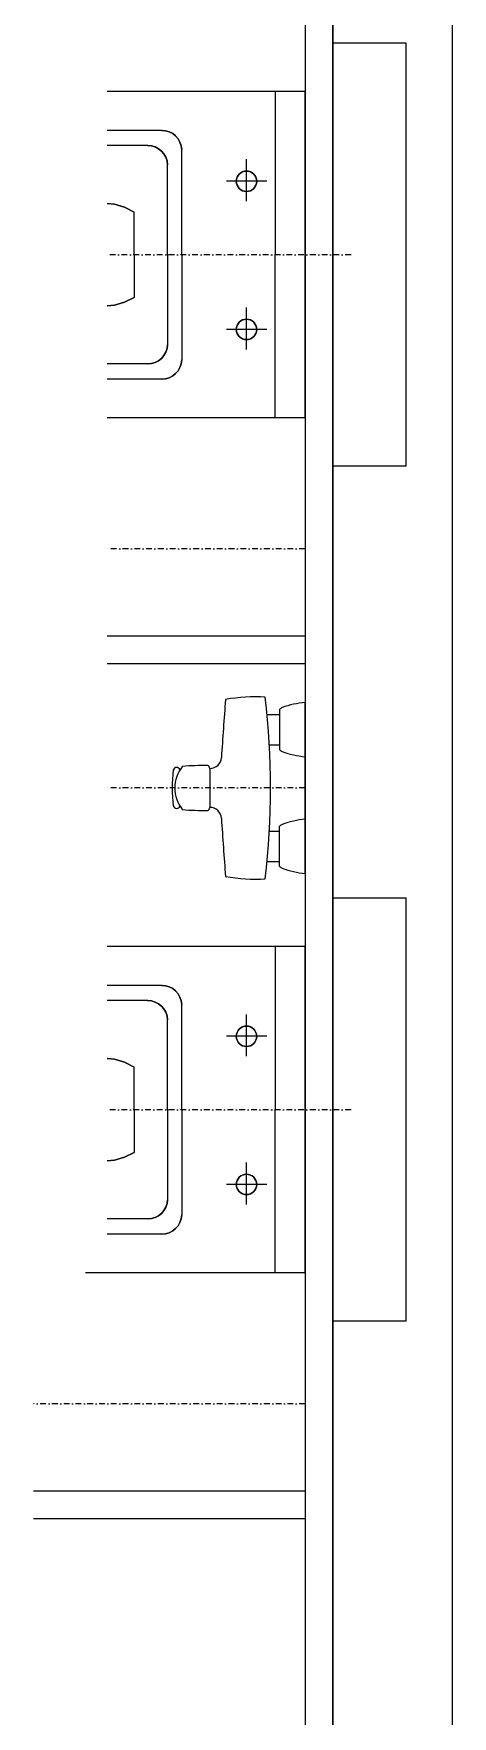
# Model space of a CAD drawing. Header units: millimetres. Extents: x 1227527 to 1253152, y -267428 to -255409.
# Drawn here: x 1237052 to 1237507, y -260569 to -258739 of the extents above; entities that cross this region are included whole.
import ezdxf

# ---------------------------------------------------------------- set-up
doc = ezdxf.new("R2010")
doc.units = ezdxf.units.MM
doc.linetypes.add('DASHDOT2', pattern=[12.7, 6.35, -3.175, 0, -3.175])
for name, color, linetype in [('Divar-komek', 7, 'Continuous'), ('Kafel', 7, 'Continuous'), ('Santexnika', 7, 'Continuous')]:
    doc.layers.add(name, color=color, linetype=linetype)

msp = doc.modelspace()

# ---------------------------------------------------------------- linework, layer by layer
msp.add_line((1237377.4, -262209.3), (1237377.4, -255679.1))
at = {"layer": 'Divar-komek'}
for p, q in [((1237377.4, -255874.3), (1237377.4, -262209.3)), ((1237507.4, -255874.3), (1237507.4, -262339.3))]:
    msp.add_line(p, q, dxfattribs=at)
at = {"layer": 'Kafel'}
for p, q in [((1237347.4, -255704.3), (1237347.4, -262184.3)), ((1237377.4, -255874.3), (1237377.4, -262184.3))]:
    msp.add_line(p, q, dxfattribs=at)
at = {"layer": 'Santexnika'}
for p, q in [((1237457.4, -258749.3), (1237377.4, -258749.3)), ((1237457.4, -258749.3), (1237377.4, -258749.3)), ((1237377.4, -259209.3), (1237377.4, -258749.3)), ((1237457.4, -258749.3), (1237377.4, -258749.3)), ((1237457.4, -258749.3), (1237377.4, -258749.3)), ((1237377.4, -259209.3), (1237377.4, -258749.3)), ((1237457.4, -258749.3), (1237377.4, -258749.3)), ((1237457.4, -258749.3), (1237377.4, -258749.3)), ((1237377.4, -259209.3), (1237377.4, -258749.3)), ((1237457.4, -258749.3), (1237377.4, -258749.3)), ((1237457.4, -258749.3), (1237377.4, -258749.3)), ((1237377.4, -259209.3), (1237377.4, -258749.3)), ((1237457.4, -258749.3), (1237377.4, -258749.3)), ((1237457.4, -258749.3), (1237377.4, -258749.3)), ((1237377.4, -259209.3), (1237377.4, -258749.3)), ((1237457.4, -258749.3), (1237377.4, -258749.3)), ((1237457.4, -258749.3), (1237377.4, -258749.3)), ((1237377.4, -259209.3), (1237377.4, -258749.3)), ((1237457.4, -258749.3), (1237377.4, -258749.3)), ((1237457.4, -258749.3), (1237377.4, -258749.3)), ((1237377.4, -259209.3), (1237377.4, -258749.3)), ((1237457.4, -258749.3), (1237377.4, -258749.3)), ((1237457.4, -258749.3), (1237377.4, -258749.3)), ((1237377.4, -259209.3), (1237377.4, -258749.3)), ((1237457.4, -259209.3), (1237457.4, -258749.3)), ((1237457.4, -259209.3), (1237457.4, -258749.3)), ((1237457.4, -259209.3), (1237457.4, -258749.3)), ((1237457.4, -259209.3), (1237457.4, -258749.3)), ((1237457.4, -259209.3), (1237457.4, -258749.3)), ((1237457.4, -259209.3), (1237457.4, -258749.3)), ((1237457.4, -259209.3), (1237457.4, -258749.3)), ((1237457.4, -259209.3), (1237457.4, -258749.3)), ((1237347.4, -258801.8), (1237132.4, -258801.8)), ((1237347.4, -258801.8), (1237132.4, -258801.8)), ((1237347.4, -258801.8), (1237132.4, -258801.8)), ((1237347.4, -258801.8), (1237132.4, -258801.8)), ((1237347.4, -258801.8), (1237132.4, -258801.8)), ((1237347.4, -258801.8), (1237132.4, -258801.8)), ((1237347.4, -258801.8), (1237132.4, -258801.8)), ((1237347.4, -258801.8), (1237132.4, -258801.8)), ((1237314.9, -258801.8), (1237314.9, -258979.3)), ((1237314.9, -258801.8), (1237314.9, -258979.3)), ((1237314.9, -258801.8), (1237314.9, -258979.3)), ((1237314.9, -258801.8), (1237314.9, -258979.3)), ((1237314.9, -258801.8), (1237314.9, -258979.3)), ((1237314.9, -258801.8), (1237314.9, -258979.3)), ((1237314.9, -258801.8), (1237314.9, -258979.3)), ((1237314.9, -258801.8), (1237314.9, -258979.3)), ((1237347.4, -259156.8), (1237347.4, -258801.8)), ((1237347.4, -259156.8), (1237347.4, -258801.8)), ((1237347.4, -259156.8), (1237347.4, -258801.8)), ((1237347.4, -259156.8), (1237347.4, -258801.8)), ((1237347.4, -259156.8), (1237347.4, -258801.8)), ((1237347.4, -259156.8), (1237347.4, -258801.8)), ((1237347.4, -259156.8), (1237347.4, -258801.8)), ((1237347.4, -259156.8), (1237347.4, -258801.8)), ((1237191.9, -258844), (1237132.4, -258844)), ((1237191.9, -258844), (1237132.4, -258844)), ((1237191.9, -258844), (1237132.4, -258844)), ((1237191.9, -258844), (1237132.4, -258844)), ((1237191.9, -258844), (1237132.4, -258844)), ((1237191.9, -258844), (1237132.4, -258844)), ((1237191.9, -258844), (1237132.4, -258844)), ((1237191.9, -258844), (1237132.4, -258844)), ((1237176.4, -258860.5), (1237132.4, -258860.5)), ((1237176.4, -258860.5), (1237132.4, -258860.5)), ((1237176.4, -258860.5), (1237132.4, -258860.5)), ((1237176.4, -258860.5), (1237132.4, -258860.5)), ((1237176.4, -258860.5), (1237132.4, -258860.5)), ((1237176.4, -258860.5), (1237132.4, -258860.5)), ((1237176.4, -258860.5), (1237132.4, -258860.5)), ((1237176.4, -258860.5), (1237132.4, -258860.5)), ((1237213.3, -258979.3), (1237213.3, -258864.9)), ((1237213.3, -258979.3), (1237213.3, -258864.9)), ((1237213.3, -258979.3), (1237213.3, -258864.9)), ((1237213.3, -258979.3), (1237213.3, -258864.9)), ((1237213.3, -258979.3), (1237213.3, -258864.9)), ((1237213.3, -258979.3), (1237213.3, -258864.9)), ((1237213.3, -258979.3), (1237213.3, -258864.9)), ((1237213.3, -258979.3), (1237213.3, -258864.9)), ((1237197.9, -258979.3), (1237197.9, -258881.5)), ((1237197.9, -258979.3), (1237197.9, -258881.5)), ((1237197.9, -258979.3), (1237197.9, -258881.5)), ((1237197.9, -258979.3), (1237197.9, -258881.5)), ((1237197.9, -258979.3), (1237197.9, -258881.5)), ((1237197.9, -258979.3), (1237197.9, -258881.5)), ((1237197.9, -258979.3), (1237197.9, -258881.5)), ((1237197.9, -258979.3), (1237197.9, -258881.5)), ((1237283.9, -258921.1), (1237283.9, -258875.5)), ((1237283.9, -258921.1), (1237283.9, -258875.5)), ((1237283.9, -258921.1), (1237283.9, -258875.5)), ((1237283.9, -258921.1), (1237283.9, -258875.5)), ((1237283.9, -258921.1), (1237283.9, -258875.5)), ((1237283.9, -258921.1), (1237283.9, -258875.5)), ((1237283.9, -258921.1), (1237283.9, -258875.5)), ((1237283.9, -258921.1), (1237283.9, -258875.5)), ((1237305.8, -258899.4), (1237262, -258899.4)), ((1237305.8, -258899.4), (1237262, -258899.4)), ((1237305.8, -258899.4), (1237262, -258899.4)), ((1237305.8, -258899.4), (1237262, -258899.4)), ((1237305.8, -258899.4), (1237262, -258899.4)), ((1237305.8, -258899.4), (1237262, -258899.4)), ((1237305.8, -258899.4), (1237262, -258899.4)), ((1237305.8, -258899.4), (1237262, -258899.4)), ((1237161.5, -258979.3), (1237161.5, -258932.9)), ((1237161.5, -258979.3), (1237161.5, -258932.9)), ((1237161.5, -258979.3), (1237161.5, -258932.9)), ((1237161.5, -258979.3), (1237161.5, -258932.9)), ((1237161.5, -258979.3), (1237161.5, -258932.9)), ((1237161.5, -258979.3), (1237161.5, -258932.9)), ((1237161.5, -258979.3), (1237161.5, -258932.9)), ((1237161.5, -258979.3), (1237161.5, -258932.9)), ((1237161.5, -258979.3), (1237161.5, -259025.7)), ((1237161.5, -258979.3), (1237161.5, -259025.7)), ((1237161.5, -258979.3), (1237161.5, -259025.7)), ((1237161.5, -258979.3), (1237161.5, -259025.7)), ((1237161.5, -258979.3), (1237161.5, -259025.7)), ((1237161.5, -258979.3), (1237161.5, -259025.7)), ((1237161.5, -258979.3), (1237161.5, -259025.7)), ((1237161.5, -258979.3), (1237161.5, -259025.7)), ((1237197.9, -258979.3), (1237197.9, -259077.1)), ((1237197.9, -258979.3), (1237197.9, -259077.1)), ((1237197.9, -258979.3), (1237197.9, -259077.1)), ((1237197.9, -258979.3), (1237197.9, -259077.1)), ((1237197.9, -258979.3), (1237197.9, -259077.1)), ((1237197.9, -258979.3), (1237197.9, -259077.1)), ((1237197.9, -258979.3), (1237197.9, -259077.1)), ((1237197.9, -258979.3), (1237197.9, -259077.1)), ((1237213.3, -258979.3), (1237213.3, -259093.6)), ((1237213.3, -258979.3), (1237213.3, -259093.6)), ((1237213.3, -258979.3), (1237213.3, -259093.6)), ((1237213.3, -258979.3), (1237213.3, -259093.6)), ((1237213.3, -258979.3), (1237213.3, -259093.6)), ((1237213.3, -258979.3), (1237213.3, -259093.6)), ((1237213.3, -258979.3), (1237213.3, -259093.6)), ((1237213.3, -258979.3), (1237213.3, -259093.6)), ((1237314.9, -259156.8), (1237314.9, -258979.3)), ((1237314.9, -259156.8), (1237314.9, -258979.3)), ((1237314.9, -259156.8), (1237314.9, -258979.3)), ((1237314.9, -259156.8), (1237314.9, -258979.3)), ((1237314.9, -259156.8), (1237314.9, -258979.3)), ((1237314.9, -259156.8), (1237314.9, -258979.3)), ((1237314.9, -259156.8), (1237314.9, -258979.3)), ((1237314.9, -259156.8), (1237314.9, -258979.3)), ((1237283.9, -259082.2), (1237283.9, -259036.7)), ((1237283.9, -259082.2), (1237283.9, -259036.7)), ((1237283.9, -259082.2), (1237283.9, -259036.7)), ((1237283.9, -259082.2), (1237283.9, -259036.7)), ((1237283.9, -259082.2), (1237283.9, -259036.7)), ((1237283.9, -259082.2), (1237283.9, -259036.7)), ((1237283.9, -259082.2), (1237283.9, -259036.7)), ((1237283.9, -259082.2), (1237283.9, -259036.7)), ((1237305.8, -259060.5), (1237262, -259060.5)), ((1237305.8, -259060.5), (1237262, -259060.5)), ((1237305.8, -259060.5), (1237262, -259060.5)), ((1237305.8, -259060.5), (1237262, -259060.5)), ((1237305.8, -259060.5), (1237262, -259060.5)), ((1237305.8, -259060.5), (1237262, -259060.5)), ((1237305.8, -259060.5), (1237262, -259060.5)), ((1237305.8, -259060.5), (1237262, -259060.5)), ((1237176.4, -259098.1), (1237132.4, -259098.1)), ((1237176.4, -259098.1), (1237132.4, -259098.1)), ((1237176.4, -259098.1), (1237132.4, -259098.1)), ((1237176.4, -259098.1), (1237132.4, -259098.1)), ((1237176.4, -259098.1), (1237132.4, -259098.1)), ((1237176.4, -259098.1), (1237132.4, -259098.1)), ((1237176.4, -259098.1), (1237132.4, -259098.1)), ((1237176.4, -259098.1), (1237132.4, -259098.1)), ((1237191.9, -259114.6), (1237132.4, -259114.6)), ((1237191.9, -259114.6), (1237132.4, -259114.6)), ((1237191.9, -259114.6), (1237132.4, -259114.6)), ((1237191.9, -259114.6), (1237132.4, -259114.6)), ((1237191.9, -259114.6), (1237132.4, -259114.6)), ((1237191.9, -259114.6), (1237132.4, -259114.6)), ((1237191.9, -259114.6), (1237132.4, -259114.6)), ((1237191.9, -259114.6), (1237132.4, -259114.6)), ((1237347.4, -259156.8), (1237132.4, -259156.8)), ((1237347.4, -259156.8), (1237132.4, -259156.8)), ((1237347.4, -259156.8), (1237132.4, -259156.8)), ((1237347.4, -259156.8), (1237132.4, -259156.8)), ((1237347.4, -259156.8), (1237132.4, -259156.8)), ((1237347.4, -259156.8), (1237132.4, -259156.8)), ((1237347.4, -259156.8), (1237132.4, -259156.8)), ((1237347.4, -259156.8), (1237132.4, -259156.8)), ((1237457.4, -259209.3), (1237377.4, -259209.3)), ((1237457.4, -259209.3), (1237377.4, -259209.3)), ((1237457.4, -259209.3), (1237377.4, -259209.3)), ((1237457.4, -259209.3), (1237377.4, -259209.3)), ((1237457.4, -259209.3), (1237377.4, -259209.3)), ((1237457.4, -259209.3), (1237377.4, -259209.3)), ((1237457.4, -259209.3), (1237377.4, -259209.3)), ((1237457.4, -259209.3), (1237377.4, -259209.3)), ((1237347.4, -259394.3), (1237132.4, -259394.3)), ((1237347.4, -259394.3), (1237132.4, -259394.3)), ((1237347.4, -259394.3), (1237132.4, -259394.3)), ((1237347.4, -259394.3), (1237132.4, -259394.3)), ((1237347.4, -259394.3), (1237132.4, -259394.3)), ((1237347.4, -259394.3), (1237132.4, -259394.3)), ((1237347.4, -259394.3), (1237132.4, -259394.3)), ((1237347.4, -259394.3), (1237132.4, -259394.3)), ((1237347.4, -259424.3), (1237132.4, -259424.3)), ((1237347.4, -259424.3), (1237132.4, -259424.3)), ((1237347.4, -259424.3), (1237132.4, -259424.3)), ((1237347.4, -259424.3), (1237132.4, -259424.3)), ((1237347.4, -259424.3), (1237132.4, -259424.3)), ((1237347.4, -259424.3), (1237132.4, -259424.3)), ((1237347.4, -259424.3), (1237132.4, -259424.3)), ((1237347.4, -259424.3), (1237132.4, -259424.3)), ((1237347.4, -259652.2), (1237347.4, -259466.4)), ((1237347.4, -259652.2), (1237347.4, -259466.4)), ((1237347.4, -259652.2), (1237347.4, -259466.4)), ((1237347.4, -259652.2), (1237347.4, -259466.4)), ((1237347.4, -259652.2), (1237347.4, -259466.4)), ((1237347.4, -259652.2), (1237347.4, -259466.4)), ((1237347.4, -259652.2), (1237347.4, -259466.4)), ((1237347.4, -259652.2), (1237347.4, -259466.4)), ((1237306.2, -259479.4), (1237319.6, -259479.4)), ((1237306.2, -259479.4), (1237319.6, -259479.4)), ((1237306.2, -259479.4), (1237319.6, -259479.4)), ((1237306.2, -259479.4), (1237319.6, -259479.4)), ((1237306.2, -259479.4), (1237319.6, -259479.4)), ((1237306.2, -259479.4), (1237319.6, -259479.4)), ((1237306.2, -259479.4), (1237319.6, -259479.4)), ((1237306.2, -259479.4), (1237319.6, -259479.4)), ((1237319.6, -259474), (1237319.6, -259517.7)), ((1237319.6, -259474), (1237319.6, -259517.7)), ((1237319.6, -259474), (1237319.6, -259517.7)), ((1237319.6, -259474), (1237319.6, -259517.7)), ((1237319.6, -259474), (1237319.6, -259517.7)), ((1237319.6, -259474), (1237319.6, -259517.7)), ((1237319.6, -259474), (1237319.6, -259517.7)), ((1237319.6, -259474), (1237319.6, -259517.7)), ((1237308.6, -259512.2), (1237319.6, -259512.2)), ((1237308.6, -259512.2), (1237319.6, -259512.2)), ((1237308.6, -259512.2), (1237319.6, -259512.2)), ((1237308.6, -259512.2), (1237319.6, -259512.2)), ((1237308.6, -259512.2), (1237319.6, -259512.2)), ((1237308.6, -259512.2), (1237319.6, -259512.2)), ((1237308.6, -259512.2), (1237319.6, -259512.2)), ((1237308.6, -259512.2), (1237319.6, -259512.2)), ((1237243.9, -259538.1), (1237243.9, -259580.5)), ((1237243.9, -259538.1), (1237243.9, -259580.5)), ((1237243.9, -259538.1), (1237243.9, -259580.5)), ((1237243.9, -259538.1), (1237243.9, -259580.5)), ((1237243.9, -259538.1), (1237243.9, -259580.5)), ((1237243.9, -259538.1), (1237243.9, -259580.5)), ((1237243.9, -259538.1), (1237243.9, -259580.5)), ((1237243.9, -259538.1), (1237243.9, -259580.5)), ((1237308.6, -259606.3), (1237319.6, -259606.3)), ((1237308.6, -259606.3), (1237319.6, -259606.3)), ((1237308.6, -259606.3), (1237319.6, -259606.3)), ((1237308.6, -259606.3), (1237319.6, -259606.3)), ((1237308.6, -259606.3), (1237319.6, -259606.3)), ((1237308.6, -259606.3), (1237319.6, -259606.3)), ((1237308.6, -259606.3), (1237319.6, -259606.3)), ((1237308.6, -259606.3), (1237319.6, -259606.3)), ((1237319.6, -259644.6), (1237319.6, -259600.9)), ((1237319.6, -259644.6), (1237319.6, -259600.9)), ((1237319.6, -259644.6), (1237319.6, -259600.9)), ((1237319.6, -259644.6), (1237319.6, -259600.9)), ((1237319.6, -259644.6), (1237319.6, -259600.9)), ((1237319.6, -259644.6), (1237319.6, -259600.9)), ((1237319.6, -259644.6), (1237319.6, -259600.9)), ((1237319.6, -259644.6), (1237319.6, -259600.9)), ((1237306.2, -259639.2), (1237319.6, -259639.2)), ((1237306.2, -259639.2), (1237319.6, -259639.2)), ((1237306.2, -259639.2), (1237319.6, -259639.2)), ((1237306.2, -259639.2), (1237319.6, -259639.2)), ((1237306.2, -259639.2), (1237319.6, -259639.2)), ((1237306.2, -259639.2), (1237319.6, -259639.2)), ((1237306.2, -259639.2), (1237319.6, -259639.2)), ((1237306.2, -259639.2), (1237319.6, -259639.2)), ((1237457.4, -259679.3), (1237377.4, -259679.3)), ((1237377.4, -260139.3), (1237377.4, -259679.3)), ((1237457.4, -259679.3), (1237377.4, -259679.3)), ((1237377.4, -260139.3), (1237377.4, -259679.3)), ((1237457.4, -259679.3), (1237377.4, -259679.3)), ((1237377.4, -260139.3), (1237377.4, -259679.3)), ((1237457.4, -259679.3), (1237377.4, -259679.3)), ((1237377.4, -260139.3), (1237377.4, -259679.3)), ((1237457.4, -259679.3), (1237377.4, -259679.3)), ((1237377.4, -260139.3), (1237377.4, -259679.3)), ((1237457.4, -259679.3), (1237377.4, -259679.3)), ((1237377.4, -260139.3), (1237377.4, -259679.3)), ((1237457.4, -259679.3), (1237377.4, -259679.3)), ((1237377.4, -260139.3), (1237377.4, -259679.3)), ((1237457.4, -259679.3), (1237377.4, -259679.3)), ((1237377.4, -260139.3), (1237377.4, -259679.3)), ((1237457.4, -260139.3), (1237457.4, -259679.3)), ((1237457.4, -260139.3), (1237457.4, -259679.3)), ((1237457.4, -260139.3), (1237457.4, -259679.3)), ((1237457.4, -260139.3), (1237457.4, -259679.3)), ((1237457.4, -260139.3), (1237457.4, -259679.3)), ((1237457.4, -260139.3), (1237457.4, -259679.3)), ((1237457.4, -260139.3), (1237457.4, -259679.3)), ((1237457.4, -260139.3), (1237457.4, -259679.3)), ((1237347.4, -259731.8), (1237132.4, -259731.8)), ((1237347.4, -259731.8), (1237132.4, -259731.8)), ((1237347.4, -259731.8), (1237132.4, -259731.8)), ((1237347.4, -259731.8), (1237132.4, -259731.8)), ((1237347.4, -259731.8), (1237132.4, -259731.8)), ((1237347.4, -259731.8), (1237132.4, -259731.8)), ((1237347.4, -259731.8), (1237132.4, -259731.8)), ((1237347.4, -259731.8), (1237132.4, -259731.8)), ((1237314.9, -259731.8), (1237314.9, -259909.3)), ((1237314.9, -259731.8), (1237314.9, -259909.3)), ((1237314.9, -259731.8), (1237314.9, -259909.3)), ((1237314.9, -259731.8), (1237314.9, -259909.3)), ((1237314.9, -259731.8), (1237314.9, -259909.3)), ((1237314.9, -259731.8), (1237314.9, -259909.3)), ((1237314.9, -259731.8), (1237314.9, -259909.3)), ((1237314.9, -259731.8), (1237314.9, -259909.3)), ((1237347.4, -260086.8), (1237347.4, -259731.8)), ((1237347.4, -260086.8), (1237347.4, -259731.8)), ((1237347.4, -260086.8), (1237347.4, -259731.8)), ((1237347.4, -260086.8), (1237347.4, -259731.8)), ((1237347.4, -260086.8), (1237347.4, -259731.8)), ((1237347.4, -260086.8), (1237347.4, -259731.8)), ((1237347.4, -260086.8), (1237347.4, -259731.8)), ((1237347.4, -260086.8), (1237347.4, -259731.8)), ((1237191.9, -259774), (1237132.4, -259774)), ((1237191.9, -259774), (1237132.4, -259774)), ((1237191.9, -259774), (1237132.4, -259774)), ((1237191.9, -259774), (1237132.4, -259774)), ((1237191.9, -259774), (1237132.4, -259774)), ((1237191.9, -259774), (1237132.4, -259774)), ((1237191.9, -259774), (1237132.4, -259774)), ((1237191.9, -259774), (1237132.4, -259774)), ((1237176.4, -259790.5), (1237132.4, -259790.5)), ((1237176.4, -259790.5), (1237132.4, -259790.5)), ((1237176.4, -259790.5), (1237132.4, -259790.5)), ((1237176.4, -259790.5), (1237132.4, -259790.5)), ((1237176.4, -259790.5), (1237132.4, -259790.5)), ((1237176.4, -259790.5), (1237132.4, -259790.5)), ((1237176.4, -259790.5), (1237132.4, -259790.5)), ((1237176.4, -259790.5), (1237132.4, -259790.5)), ((1237213.3, -259909.3), (1237213.3, -259794.9)), ((1237213.3, -259909.3), (1237213.3, -259794.9)), ((1237213.3, -259909.3), (1237213.3, -259794.9)), ((1237213.3, -259909.3), (1237213.3, -259794.9)), ((1237213.3, -259909.3), (1237213.3, -259794.9)), ((1237213.3, -259909.3), (1237213.3, -259794.9)), ((1237213.3, -259909.3), (1237213.3, -259794.9)), ((1237213.3, -259909.3), (1237213.3, -259794.9)), ((1237197.9, -259909.3), (1237197.9, -259811.5)), ((1237197.9, -259909.3), (1237197.9, -259811.5)), ((1237197.9, -259909.3), (1237197.9, -259811.5)), ((1237197.9, -259909.3), (1237197.9, -259811.5)), ((1237197.9, -259909.3), (1237197.9, -259811.5)), ((1237197.9, -259909.3), (1237197.9, -259811.5)), ((1237197.9, -259909.3), (1237197.9, -259811.5)), ((1237197.9, -259909.3), (1237197.9, -259811.5)), ((1237283.9, -259851.1), (1237283.9, -259805.5)), ((1237283.9, -259851.1), (1237283.9, -259805.5)), ((1237283.9, -259851.1), (1237283.9, -259805.5)), ((1237283.9, -259851.1), (1237283.9, -259805.5)), ((1237283.9, -259851.1), (1237283.9, -259805.5)), ((1237283.9, -259851.1), (1237283.9, -259805.5)), ((1237283.9, -259851.1), (1237283.9, -259805.5)), ((1237283.9, -259851.1), (1237283.9, -259805.5)), ((1237305.8, -259829.4), (1237262, -259829.4)), ((1237305.8, -259829.4), (1237262, -259829.4)), ((1237305.8, -259829.4), (1237262, -259829.4)), ((1237305.8, -259829.4), (1237262, -259829.4)), ((1237305.8, -259829.4), (1237262, -259829.4)), ((1237305.8, -259829.4), (1237262, -259829.4)), ((1237305.8, -259829.4), (1237262, -259829.4)), ((1237305.8, -259829.4), (1237262, -259829.4)), ((1237161.5, -259909.3), (1237161.5, -259862.9)), ((1237161.5, -259909.3), (1237161.5, -259862.9)), ((1237161.5, -259909.3), (1237161.5, -259862.9)), ((1237161.5, -259909.3), (1237161.5, -259862.9)), ((1237161.5, -259909.3), (1237161.5, -259862.9)), ((1237161.5, -259909.3), (1237161.5, -259862.9)), ((1237161.5, -259909.3), (1237161.5, -259862.9)), ((1237161.5, -259909.3), (1237161.5, -259862.9)), ((1237161.5, -259909.3), (1237161.5, -259955.7)), ((1237161.5, -259909.3), (1237161.5, -259955.7)), ((1237161.5, -259909.3), (1237161.5, -259955.7)), ((1237161.5, -259909.3), (1237161.5, -259955.7)), ((1237161.5, -259909.3), (1237161.5, -259955.7)), ((1237161.5, -259909.3), (1237161.5, -259955.7)), ((1237161.5, -259909.3), (1237161.5, -259955.7)), ((1237161.5, -259909.3), (1237161.5, -259955.7)), ((1237197.9, -259909.3), (1237197.9, -260007.1)), ((1237197.9, -259909.3), (1237197.9, -260007.1)), ((1237197.9, -259909.3), (1237197.9, -260007.1)), ((1237197.9, -259909.3), (1237197.9, -260007.1)), ((1237197.9, -259909.3), (1237197.9, -260007.1)), ((1237197.9, -259909.3), (1237197.9, -260007.1)), ((1237197.9, -259909.3), (1237197.9, -260007.1)), ((1237197.9, -259909.3), (1237197.9, -260007.1)), ((1237213.3, -259909.3), (1237213.3, -260023.6)), ((1237213.3, -259909.3), (1237213.3, -260023.6)), ((1237213.3, -259909.3), (1237213.3, -260023.6)), ((1237213.3, -259909.3), (1237213.3, -260023.6)), ((1237213.3, -259909.3), (1237213.3, -260023.6)), ((1237213.3, -259909.3), (1237213.3, -260023.6)), ((1237213.3, -259909.3), (1237213.3, -260023.6)), ((1237213.3, -259909.3), (1237213.3, -260023.6)), ((1237314.9, -260086.8), (1237314.9, -259909.3)), ((1237314.9, -260086.8), (1237314.9, -259909.3)), ((1237314.9, -260086.8), (1237314.9, -259909.3)), ((1237314.9, -260086.8), (1237314.9, -259909.3)), ((1237314.9, -260086.8), (1237314.9, -259909.3)), ((1237314.9, -260086.8), (1237314.9, -259909.3)), ((1237314.9, -260086.8), (1237314.9, -259909.3)), ((1237314.9, -260086.8), (1237314.9, -259909.3)), ((1237283.9, -260012.2), (1237283.9, -259966.7)), ((1237283.9, -260012.2), (1237283.9, -259966.7)), ((1237283.9, -260012.2), (1237283.9, -259966.7)), ((1237283.9, -260012.2), (1237283.9, -259966.7)), ((1237283.9, -260012.2), (1237283.9, -259966.7)), ((1237283.9, -260012.2), (1237283.9, -259966.7)), ((1237283.9, -260012.2), (1237283.9, -259966.7)), ((1237283.9, -260012.2), (1237283.9, -259966.7)), ((1237305.8, -259990.5), (1237262, -259990.5)), ((1237305.8, -259990.5), (1237262, -259990.5)), ((1237305.8, -259990.5), (1237262, -259990.5)), ((1237305.8, -259990.5), (1237262, -259990.5)), ((1237305.8, -259990.5), (1237262, -259990.5)), ((1237305.8, -259990.5), (1237262, -259990.5)), ((1237305.8, -259990.5), (1237262, -259990.5)), ((1237305.8, -259990.5), (1237262, -259990.5)), ((1237176.4, -260028.1), (1237132.4, -260028.1)), ((1237176.4, -260028.1), (1237132.4, -260028.1)), ((1237176.4, -260028.1), (1237132.4, -260028.1)), ((1237176.4, -260028.1), (1237132.4, -260028.1)), ((1237176.4, -260028.1), (1237132.4, -260028.1)), ((1237176.4, -260028.1), (1237132.4, -260028.1)), ((1237176.4, -260028.1), (1237132.4, -260028.1)), ((1237176.4, -260028.1), (1237132.4, -260028.1)), ((1237191.9, -260044.6), (1237132.4, -260044.6)), ((1237191.9, -260044.6), (1237132.4, -260044.6)), ((1237191.9, -260044.6), (1237132.4, -260044.6)), ((1237191.9, -260044.6), (1237132.4, -260044.6)), ((1237191.9, -260044.6), (1237132.4, -260044.6)), ((1237191.9, -260044.6), (1237132.4, -260044.6)), ((1237191.9, -260044.6), (1237132.4, -260044.6)), ((1237191.9, -260044.6), (1237132.4, -260044.6)), ((1237347.4, -260086.8), (1237108.7, -260086.8)), ((1237347.4, -260086.8), (1237108.7, -260086.8)), ((1237347.4, -260086.8), (1237108.7, -260086.8)), ((1237347.4, -260086.8), (1237108.7, -260086.8)), ((1237347.4, -260086.8), (1237108.7, -260086.8)), ((1237347.4, -260086.8), (1237108.7, -260086.8)), ((1237347.4, -260086.8), (1237108.7, -260086.8)), ((1237347.4, -260086.8), (1237108.7, -260086.8)), ((1237457.4, -260139.3), (1237377.4, -260139.3)), ((1237457.4, -260139.3), (1237377.4, -260139.3)), ((1237457.4, -260139.3), (1237377.4, -260139.3)), ((1237457.4, -260139.3), (1237377.4, -260139.3)), ((1237457.4, -260139.3), (1237377.4, -260139.3)), ((1237457.4, -260139.3), (1237377.4, -260139.3)), ((1237457.4, -260139.3), (1237377.4, -260139.3)), ((1237457.4, -260139.3), (1237377.4, -260139.3)), ((1237347.4, -260324.3), (1237052.4, -260324.3)), ((1237347.4, -260324.3), (1237052.4, -260324.3)), ((1237347.4, -260324.3), (1237052.4, -260324.3)), ((1237347.4, -260324.3), (1237052.4, -260324.3)), ((1237347.4, -260324.3), (1237052.4, -260324.3)), ((1237347.4, -260324.3), (1237052.4, -260324.3)), ((1237347.4, -260324.3), (1237052.4, -260324.3)), ((1237347.4, -260324.3), (1237052.4, -260324.3)), ((1237347.4, -260354.3), (1237052.4, -260354.3)), ((1237347.4, -260354.3), (1237052.4, -260354.3)), ((1237347.4, -260354.3), (1237052.4, -260354.3)), ((1237347.4, -260354.3), (1237052.4, -260354.3)), ((1237347.4, -260354.3), (1237052.4, -260354.3)), ((1237347.4, -260354.3), (1237052.4, -260354.3)), ((1237347.4, -260354.3), (1237052.4, -260354.3)), ((1237347.4, -260354.3), (1237052.4, -260354.3))]:
    msp.add_line(p, q, dxfattribs=at)
at = {"layer": 'Santexnika', "color": 26, "linetype": 'DASHDOT2', "true_color": 0x791e15}
for p, q in [((1237397.4, -258979.3), (1237132.4, -258979.3)), ((1237397.4, -258979.3), (1237132.4, -258979.3)), ((1237397.4, -258979.3), (1237132.4, -258979.3)), ((1237397.4, -258979.3), (1237132.4, -258979.3)), ((1237397.4, -258979.3), (1237132.4, -258979.3)), ((1237397.4, -258979.3), (1237132.4, -258979.3)), ((1237397.4, -258979.3), (1237132.4, -258979.3)), ((1237397.4, -258979.3), (1237132.4, -258979.3)), ((1237347.4, -259299.3), (1237132.4, -259299.3)), ((1237347.4, -259299.3), (1237132.4, -259299.3)), ((1237347.4, -259299.3), (1237132.4, -259299.3)), ((1237347.4, -259299.3), (1237132.4, -259299.3)), ((1237347.4, -259299.3), (1237132.4, -259299.3)), ((1237347.4, -259299.3), (1237132.4, -259299.3)), ((1237347.4, -259299.3), (1237132.4, -259299.3)), ((1237347.4, -259299.3), (1237132.4, -259299.3)), ((1237347.4, -259559.3), (1237132.4, -259559.3)), ((1237347.4, -259559.3), (1237132.4, -259559.3)), ((1237347.4, -259559.3), (1237132.4, -259559.3)), ((1237347.4, -259559.3), (1237132.4, -259559.3)), ((1237347.4, -259559.3), (1237132.4, -259559.3)), ((1237347.4, -259559.3), (1237132.4, -259559.3)), ((1237347.4, -259559.3), (1237132.4, -259559.3)), ((1237347.4, -259559.3), (1237132.4, -259559.3)), ((1237397.4, -259909.3), (1237132.4, -259909.3)), ((1237397.4, -259909.3), (1237132.4, -259909.3)), ((1237397.4, -259909.3), (1237132.4, -259909.3)), ((1237397.4, -259909.3), (1237132.4, -259909.3)), ((1237397.4, -259909.3), (1237132.4, -259909.3)), ((1237397.4, -259909.3), (1237132.4, -259909.3)), ((1237397.4, -259909.3), (1237132.4, -259909.3)), ((1237397.4, -259909.3), (1237132.4, -259909.3)), ((1237347.4, -260229.3), (1237052.4, -260229.3)), ((1237347.4, -260229.3), (1237052.4, -260229.3)), ((1237347.4, -260229.3), (1237052.4, -260229.3)), ((1237347.4, -260229.3), (1237052.4, -260229.3)), ((1237347.4, -260229.3), (1237052.4, -260229.3)), ((1237347.4, -260229.3), (1237052.4, -260229.3)), ((1237347.4, -260229.3), (1237052.4, -260229.3)), ((1237347.4, -260229.3), (1237052.4, -260229.3))]:
    msp.add_line(p, q, dxfattribs=at)
at = {"layer": 'Santexnika'}
for points in [[(1237132.4, -258923.6), (1237140.4, -258924.3), (1237151.3, -258927.6), (1237161.5, -258932.9)], [(1237161.5, -258932.9), (1237151.3, -258927.6), (1237140.4, -258924.3), (1237132.4, -258923.6)], [(1237161.5, -258932.9), (1237151.3, -258927.6), (1237140.4, -258924.3), (1237132.4, -258923.6)], [(1237161.5, -258932.9), (1237151.3, -258927.6), (1237140.4, -258924.3), (1237132.4, -258923.6)], [(1237161.5, -258932.9), (1237151.3, -258927.6), (1237140.4, -258924.3), (1237132.4, -258923.6)], [(1237161.5, -258932.9), (1237151.3, -258927.6), (1237140.4, -258924.3), (1237132.4, -258923.6)], [(1237161.5, -258932.9), (1237151.3, -258927.6), (1237140.4, -258924.3), (1237132.4, -258923.6)], [(1237161.5, -258932.9), (1237151.3, -258927.6), (1237140.4, -258924.3), (1237132.4, -258923.6)], [(1237161.5, -259025.7), (1237151.3, -259031), (1237140.4, -259034.2), (1237132.4, -259034.9)], [(1237132.4, -259034.9), (1237140.4, -259034.2), (1237151.3, -259031), (1237161.5, -259025.7)], [(1237132.4, -259034.9), (1237140.4, -259034.2), (1237151.3, -259031), (1237161.5, -259025.7)], [(1237132.4, -259034.9), (1237140.4, -259034.2), (1237151.3, -259031), (1237161.5, -259025.7)], [(1237132.4, -259034.9), (1237140.4, -259034.2), (1237151.3, -259031), (1237161.5, -259025.7)], [(1237132.4, -259034.9), (1237140.4, -259034.2), (1237151.3, -259031), (1237161.5, -259025.7)], [(1237132.4, -259034.9), (1237140.4, -259034.2), (1237151.3, -259031), (1237161.5, -259025.7)], [(1237132.4, -259034.9), (1237140.4, -259034.2), (1237151.3, -259031), (1237161.5, -259025.7)], [(1237132.4, -259853.6), (1237140.4, -259854.3), (1237151.3, -259857.6), (1237161.5, -259862.9)], [(1237161.5, -259862.9), (1237151.3, -259857.6), (1237140.4, -259854.3), (1237132.4, -259853.6)], [(1237161.5, -259862.9), (1237151.3, -259857.6), (1237140.4, -259854.3), (1237132.4, -259853.6)], [(1237161.5, -259862.9), (1237151.3, -259857.6), (1237140.4, -259854.3), (1237132.4, -259853.6)], [(1237161.5, -259862.9), (1237151.3, -259857.6), (1237140.4, -259854.3), (1237132.4, -259853.6)], [(1237161.5, -259862.9), (1237151.3, -259857.6), (1237140.4, -259854.3), (1237132.4, -259853.6)], [(1237161.5, -259862.9), (1237151.3, -259857.6), (1237140.4, -259854.3), (1237132.4, -259853.6)], [(1237161.5, -259862.9), (1237151.3, -259857.6), (1237140.4, -259854.3), (1237132.4, -259853.6)], [(1237161.5, -259955.7), (1237151.3, -259961), (1237140.4, -259964.2), (1237132.4, -259964.9)], [(1237132.4, -259964.9), (1237140.4, -259964.2), (1237151.3, -259961), (1237161.5, -259955.7)], [(1237132.4, -259964.9), (1237140.4, -259964.2), (1237151.3, -259961), (1237161.5, -259955.7)], [(1237132.4, -259964.9), (1237140.4, -259964.2), (1237151.3, -259961), (1237161.5, -259955.7)], [(1237132.4, -259964.9), (1237140.4, -259964.2), (1237151.3, -259961), (1237161.5, -259955.7)], [(1237132.4, -259964.9), (1237140.4, -259964.2), (1237151.3, -259961), (1237161.5, -259955.7)], [(1237132.4, -259964.9), (1237140.4, -259964.2), (1237151.3, -259961), (1237161.5, -259955.7)], [(1237132.4, -259964.9), (1237140.4, -259964.2), (1237151.3, -259961), (1237161.5, -259955.7)]]:
    msp.add_lwpolyline(points, dxfattribs=at)
at = {"layer": 'Santexnika', "extrusion": (0, 0, -1)}
for centre in [(-1237283.7, -258899.4), (-1237283.7, -259060.5), (-1237283.7, -259829.4), (-1237283.7, -259990.5)]:
    msp.add_circle(centre, 11.1, dxfattribs=at)
at = {"layer": 'Santexnika'}
for centre in [(1237283.7, -258899.4), (1237283.7, -258899.4), (1237283.7, -258899.4), (1237283.7, -258899.4), (1237283.7, -258899.4), (1237283.7, -258899.4), (1237283.7, -258899.4), (1237283.7, -259060.5), (1237283.7, -259060.5), (1237283.7, -259060.5), (1237283.7, -259060.5), (1237283.7, -259060.5), (1237283.7, -259060.5), (1237283.7, -259060.5), (1237283.7, -259829.4), (1237283.7, -259829.4), (1237283.7, -259829.4), (1237283.7, -259829.4), (1237283.7, -259829.4), (1237283.7, -259829.4), (1237283.7, -259829.4), (1237283.7, -259990.5), (1237283.7, -259990.5), (1237283.7, -259990.5), (1237283.7, -259990.5), (1237283.7, -259990.5), (1237283.7, -259990.5), (1237283.7, -259990.5)]:
    msp.add_circle(centre, 11.1, dxfattribs=at)
at = {"layer": 'Santexnika', "extrusion": (0, 0, -1)}
for centre, start, end in [((-1237191.7, -258865.6), 89.5761, 178.3144), ((-1237176.3, -258882.1), 89.5761, 178.3144), ((-1237176.3, -259076.5), -178.3144, -89.5761), ((-1237191.7, -259093), -178.3144, -89.5761), ((-1237191.7, -259795.6), 89.5761, 178.3144), ((-1237176.3, -259812.1), 89.5761, 178.3144), ((-1237176.3, -260006.5), -178.3144, -89.5761), ((-1237191.7, -260023), -178.3144, -89.5761)]:
    msp.add_arc(centre, 21.6, start, end, dxfattribs=at)
at = {"layer": 'Santexnika'}
for centre, radius, start, end in [((1237191.7, -258865.6), 21.6, 1.6856, 90.4239), ((1237191.7, -258865.6), 21.6, 1.6856, 90.4239), ((1237191.7, -258865.6), 21.6, 1.6856, 90.4239), ((1237191.7, -258865.6), 21.6, 1.6856, 90.4239), ((1237191.7, -258865.6), 21.6, 1.6856, 90.4239), ((1237191.7, -258865.6), 21.6, 1.6856, 90.4239), ((1237191.7, -258865.6), 21.6, 1.6856, 90.4239), ((1237176.3, -258882.1), 21.6, 1.6856, 90.4239), ((1237176.3, -258882.1), 21.6, 1.6856, 90.4239), ((1237176.3, -258882.1), 21.6, 1.6856, 90.4239), ((1237176.3, -258882.1), 21.6, 1.6856, 90.4239), ((1237176.3, -258882.1), 21.6, 1.6856, 90.4239), ((1237176.3, -258882.1), 21.6, 1.6856, 90.4239), ((1237176.3, -258882.1), 21.6, 1.6856, 90.4239), ((1237176.3, -259076.5), 21.6, -90.4239, -1.6856), ((1237176.3, -259076.5), 21.6, -90.4239, -1.6856), ((1237176.3, -259076.5), 21.6, -90.4239, -1.6856), ((1237176.3, -259076.5), 21.6, -90.4239, -1.6856), ((1237176.3, -259076.5), 21.6, -90.4239, -1.6856), ((1237176.3, -259076.5), 21.6, -90.4239, -1.6856), ((1237176.3, -259076.5), 21.6, -90.4239, -1.6856), ((1237191.7, -259093), 21.6, -90.4239, -1.6856), ((1237191.7, -259093), 21.6, -90.4239, -1.6856), ((1237191.7, -259093), 21.6, -90.4239, -1.6856), ((1237191.7, -259093), 21.6, -90.4239, -1.6856), ((1237191.7, -259093), 21.6, -90.4239, -1.6856), ((1237191.7, -259093), 21.6, -90.4239, -1.6856), ((1237191.7, -259093), 21.6, -90.4239, -1.6856), ((1240667.2, -259737.7), 3417.3, 175.3885, 176.452), ((1240667.2, -259737.7), 3417.3, 175.3885, 176.452), ((1240667.2, -259737.7), 3417.3, 175.3885, 176.452), ((1240667.2, -259737.7), 3417.3, 175.3885, 176.452), ((1240667.2, -259737.7), 3417.3, 175.3885, 176.452), ((1240667.2, -259737.7), 3417.3, 175.3885, 176.452), ((1240667.2, -259737.7), 3417.3, 175.3885, 176.452), ((1240667.2, -259737.7), 3417.3, 175.3885, 176.452), ((1237294.2, -259662.9), 202.7, 87.1749, 99.4367), ((1237294.2, -259662.9), 202.7, 87.1749, 99.4367), ((1237294.2, -259662.9), 202.7, 87.1749, 99.4367), ((1237294.2, -259662.9), 202.7, 87.1749, 99.4367), ((1237294.2, -259662.9), 202.7, 87.1749, 99.4367), ((1237294.2, -259662.9), 202.7, 87.1749, 99.4367), ((1237294.2, -259662.9), 202.7, 87.1749, 99.4367), ((1237294.2, -259662.9), 202.7, 87.1749, 99.4367), ((1236436.7, -259559.3), 873.1, -6.4995, 6.4995), ((1236436.7, -259559.3), 873.1, -6.4995, 6.4995), ((1236436.7, -259559.3), 873.1, -6.4995, 6.4995), ((1236436.7, -259559.3), 873.1, -6.4995, 6.4995), ((1236436.7, -259559.3), 873.1, -6.4995, 6.4995), ((1236436.7, -259559.3), 873.1, -6.4995, 6.4995), ((1236436.7, -259559.3), 873.1, -6.4995, 6.4995), ((1236436.7, -259559.3), 873.1, -6.4995, 6.4995), ((1237355.5, -259561.7), 95.7, 94.816, 110.1457), ((1237355.5, -259561.7), 95.7, 94.816, 110.1457), ((1237355.5, -259561.7), 95.7, 94.816, 110.1457), ((1237355.5, -259561.7), 95.7, 94.816, 110.1457), ((1237355.5, -259561.7), 95.7, 94.816, 110.1457), ((1237355.5, -259561.7), 95.7, 94.816, 110.1457), ((1237355.5, -259561.7), 95.7, 94.816, 110.1457), ((1237355.5, -259561.7), 95.7, 94.816, 110.1457), ((1237325.7, -259479.3), 8.09, 112.9919, 138.4956), ((1237325.7, -259479.3), 8.09, 112.9919, 138.4956), ((1237325.7, -259479.3), 8.09, 112.9919, 138.4956), ((1237325.7, -259479.3), 8.09, 112.9919, 138.4956), ((1237325.7, -259479.3), 8.09, 112.9919, 138.4956), ((1237325.7, -259479.3), 8.09, 112.9919, 138.4956), ((1237325.7, -259479.3), 8.09, 112.9919, 138.4956), ((1237325.7, -259479.3), 8.09, 112.9919, 138.4956), ((1237243.9, -259525.4), 12.7, -90.1961, -3.548), ((1237243.9, -259525.4), 12.7, -90.1961, -3.548), ((1237243.9, -259525.4), 12.7, -90.1961, -3.548), ((1237243.9, -259525.4), 12.7, -90.1961, -3.548), ((1237243.9, -259525.4), 12.7, -90.1961, -3.548), ((1237243.9, -259525.4), 12.7, -90.1961, -3.548), ((1237243.9, -259525.4), 12.7, -90.1961, -3.548), ((1237243.9, -259525.4), 12.7, -90.1961, -3.548), ((1237325.7, -259512.3), 8.09, -138.4956, -112.9919), ((1237325.7, -259512.3), 8.09, -138.4956, -112.9919), ((1237325.7, -259512.3), 8.09, -138.4956, -112.9919), ((1237325.7, -259512.3), 8.09, -138.4956, -112.9919), ((1237325.7, -259512.3), 8.09, -138.4956, -112.9919), ((1237325.7, -259512.3), 8.09, -138.4956, -112.9919), ((1237325.7, -259512.3), 8.09, -138.4956, -112.9919), ((1237325.7, -259512.3), 8.09, -138.4956, -112.9919), ((1237355.5, -259429.9), 95.7, -110.1457, -94.816), ((1237355.5, -259429.9), 95.7, -110.1457, -94.816), ((1237355.5, -259429.9), 95.7, -110.1457, -94.816), ((1237355.5, -259429.9), 95.7, -110.1457, -94.816), ((1237355.5, -259429.9), 95.7, -110.1457, -94.816), ((1237355.5, -259429.9), 95.7, -110.1457, -94.816), ((1237355.5, -259429.9), 95.7, -110.1457, -94.816), ((1237355.5, -259429.9), 95.7, -110.1457, -94.816), ((1237340.2, -259559.3), 137.4, 171.8724, -171.8724), ((1237340.2, -259559.3), 137.4, 171.8724, -171.8724), ((1237340.2, -259559.3), 137.4, 171.8724, -171.8724), ((1237340.2, -259559.3), 137.4, 171.8724, -171.8724), ((1237340.2, -259559.3), 137.4, 171.8724, -171.8724), ((1237340.2, -259559.3), 137.4, 171.8724, -171.8724), ((1237340.2, -259559.3), 137.4, 171.8724, -171.8724), ((1237340.2, -259559.3), 137.4, 171.8724, -171.8724), ((1237207.8, -259540.7), 3.74, 16.9044, 166.3079), ((1237207.8, -259540.7), 3.74, 16.9044, 166.3079), ((1237207.8, -259540.7), 3.74, 16.9044, 166.3079), ((1237207.8, -259540.7), 3.74, 16.9044, 166.3079), ((1237207.8, -259540.7), 3.74, 16.9044, 166.3079), ((1237207.8, -259540.7), 3.74, 16.9044, 166.3079), ((1237207.8, -259540.7), 3.74, 16.9044, 166.3079), ((1237207.8, -259540.7), 3.74, 16.9044, 166.3079), ((1237243.4, -259559.3), 37.6, 141.0864, -141.0864), ((1237243.4, -259559.3), 37.6, 141.0864, -141.0864), ((1237243.4, -259559.3), 37.6, 141.0864, -141.0864), ((1237243.4, -259559.3), 37.6, 141.0864, -141.0864), ((1237243.4, -259559.3), 37.6, 141.0864, -141.0864), ((1237243.4, -259559.3), 37.6, 141.0864, -141.0864), ((1237243.4, -259559.3), 37.6, 141.0864, -141.0864), ((1237243.4, -259559.3), 37.6, 141.0864, -141.0864), ((1237240.8, -259905.6), 370.8, 89.9348, 94.1243), ((1237240.8, -259905.6), 370.8, 89.9348, 94.1243), ((1237240.8, -259905.6), 370.8, 89.9348, 94.1243), ((1237240.8, -259905.6), 370.8, 89.9348, 94.1243), ((1237240.8, -259905.6), 370.8, 89.9348, 94.1243), ((1237240.8, -259905.6), 370.8, 89.9348, 94.1243), ((1237240.8, -259905.6), 370.8, 89.9348, 94.1243), ((1237240.8, -259905.6), 370.8, 89.9348, 94.1243), ((1237240.2, -259538.3), 3.69, 2.5378, 73.278), ((1237240.2, -259538.3), 3.69, 2.5378, 73.278), ((1237240.2, -259538.3), 3.69, 2.5378, 73.278), ((1237240.2, -259538.3), 3.69, 2.5378, 73.278), ((1237240.2, -259538.3), 3.69, 2.5378, 73.278), ((1237240.2, -259538.3), 3.69, 2.5378, 73.278), ((1237240.2, -259538.3), 3.69, 2.5378, 73.278), ((1237240.2, -259538.3), 3.69, 2.5378, 73.278), ((1237207.8, -259577.8), 3.74, -166.3079, -16.9044), ((1237207.8, -259577.8), 3.74, -166.3079, -16.9044), ((1237207.8, -259577.8), 3.74, -166.3079, -16.9044), ((1237207.8, -259577.8), 3.74, -166.3079, -16.9044), ((1237207.8, -259577.8), 3.74, -166.3079, -16.9044), ((1237207.8, -259577.8), 3.74, -166.3079, -16.9044), ((1237207.8, -259577.8), 3.74, -166.3079, -16.9044), ((1237207.8, -259577.8), 3.74, -166.3079, -16.9044), ((1237240.2, -259580.3), 3.69, -73.278, -2.5378), ((1237240.2, -259580.3), 3.69, -73.278, -2.5378), ((1237240.2, -259580.3), 3.69, -73.278, -2.5378), ((1237240.2, -259580.3), 3.69, -73.278, -2.5378), ((1237240.2, -259580.3), 3.69, -73.278, -2.5378), ((1237240.2, -259580.3), 3.69, -73.278, -2.5378), ((1237240.2, -259580.3), 3.69, -73.278, -2.5378), ((1237240.2, -259580.3), 3.69, -73.278, -2.5378), ((1237243.9, -259593.1), 12.7, 3.548, 90.1961), ((1237243.9, -259593.1), 12.7, 3.548, 90.1961), ((1237243.9, -259593.1), 12.7, 3.548, 90.1961), ((1237243.9, -259593.1), 12.7, 3.548, 90.1961), ((1237243.9, -259593.1), 12.7, 3.548, 90.1961), ((1237243.9, -259593.1), 12.7, 3.548, 90.1961), ((1237243.9, -259593.1), 12.7, 3.548, 90.1961), ((1237243.9, -259593.1), 12.7, 3.548, 90.1961), ((1237240.8, -259213), 370.8, -94.1243, -89.9348), ((1237240.8, -259213), 370.8, -94.1243, -89.9348), ((1237240.8, -259213), 370.8, -94.1243, -89.9348), ((1237240.8, -259213), 370.8, -94.1243, -89.9348), ((1237240.8, -259213), 370.8, -94.1243, -89.9348), ((1237240.8, -259213), 370.8, -94.1243, -89.9348), ((1237240.8, -259213), 370.8, -94.1243, -89.9348), ((1237240.8, -259213), 370.8, -94.1243, -89.9348), ((1240667.2, -259380.9), 3417.3, -176.452, -175.3885), ((1240667.2, -259380.9), 3417.3, -176.452, -175.3885), ((1240667.2, -259380.9), 3417.3, -176.452, -175.3885), ((1240667.2, -259380.9), 3417.3, -176.452, -175.3885), ((1240667.2, -259380.9), 3417.3, -176.452, -175.3885), ((1240667.2, -259380.9), 3417.3, -176.452, -175.3885), ((1240667.2, -259380.9), 3417.3, -176.452, -175.3885), ((1240667.2, -259380.9), 3417.3, -176.452, -175.3885), ((1237325.7, -259606.3), 8.09, 112.9919, 138.4956), ((1237325.7, -259606.3), 8.09, 112.9919, 138.4956), ((1237325.7, -259606.3), 8.09, 112.9919, 138.4956), ((1237325.7, -259606.3), 8.09, 112.9919, 138.4956), ((1237325.7, -259606.3), 8.09, 112.9919, 138.4956), ((1237325.7, -259606.3), 8.09, 112.9919, 138.4956), ((1237325.7, -259606.3), 8.09, 112.9919, 138.4956), ((1237325.7, -259606.3), 8.09, 112.9919, 138.4956), ((1237355.5, -259688.7), 95.7, 94.816, 110.1457), ((1237355.5, -259688.7), 95.7, 94.816, 110.1457), ((1237355.5, -259688.7), 95.7, 94.816, 110.1457), ((1237355.5, -259688.7), 95.7, 94.816, 110.1457), ((1237355.5, -259688.7), 95.7, 94.816, 110.1457), ((1237355.5, -259688.7), 95.7, 94.816, 110.1457), ((1237355.5, -259688.7), 95.7, 94.816, 110.1457), ((1237355.5, -259688.7), 95.7, 94.816, 110.1457), ((1237325.7, -259639.2), 8.09, -138.4956, -112.9919), ((1237325.7, -259639.2), 8.09, -138.4956, -112.9919), ((1237325.7, -259639.2), 8.09, -138.4956, -112.9919), ((1237325.7, -259639.2), 8.09, -138.4956, -112.9919), ((1237325.7, -259639.2), 8.09, -138.4956, -112.9919), ((1237325.7, -259639.2), 8.09, -138.4956, -112.9919), ((1237325.7, -259639.2), 8.09, -138.4956, -112.9919), ((1237325.7, -259639.2), 8.09, -138.4956, -112.9919), ((1237355.5, -259556.8), 95.7, -110.1457, -94.816), ((1237355.5, -259556.8), 95.7, -110.1457, -94.816), ((1237355.5, -259556.8), 95.7, -110.1457, -94.816), ((1237355.5, -259556.8), 95.7, -110.1457, -94.816), ((1237355.5, -259556.8), 95.7, -110.1457, -94.816), ((1237355.5, -259556.8), 95.7, -110.1457, -94.816), ((1237355.5, -259556.8), 95.7, -110.1457, -94.816), ((1237355.5, -259556.8), 95.7, -110.1457, -94.816), ((1237294.2, -259455.7), 202.7, -99.4367, -87.1749), ((1237294.2, -259455.7), 202.7, -99.4367, -87.1749), ((1237294.2, -259455.7), 202.7, -99.4367, -87.1749), ((1237294.2, -259455.7), 202.7, -99.4367, -87.1749), ((1237294.2, -259455.7), 202.7, -99.4367, -87.1749), ((1237294.2, -259455.7), 202.7, -99.4367, -87.1749), ((1237294.2, -259455.7), 202.7, -99.4367, -87.1749), ((1237294.2, -259455.7), 202.7, -99.4367, -87.1749), ((1237191.7, -259795.6), 21.6, 1.6856, 90.4239), ((1237191.7, -259795.6), 21.6, 1.6856, 90.4239), ((1237191.7, -259795.6), 21.6, 1.6856, 90.4239), ((1237191.7, -259795.6), 21.6, 1.6856, 90.4239), ((1237191.7, -259795.6), 21.6, 1.6856, 90.4239), ((1237191.7, -259795.6), 21.6, 1.6856, 90.4239), ((1237191.7, -259795.6), 21.6, 1.6856, 90.4239), ((1237176.3, -259812.1), 21.6, 1.6856, 90.4239), ((1237176.3, -259812.1), 21.6, 1.6856, 90.4239), ((1237176.3, -259812.1), 21.6, 1.6856, 90.4239), ((1237176.3, -259812.1), 21.6, 1.6856, 90.4239), ((1237176.3, -259812.1), 21.6, 1.6856, 90.4239), ((1237176.3, -259812.1), 21.6, 1.6856, 90.4239), ((1237176.3, -259812.1), 21.6, 1.6856, 90.4239), ((1237176.3, -260006.5), 21.6, -90.4239, -1.6856), ((1237176.3, -260006.5), 21.6, -90.4239, -1.6856), ((1237176.3, -260006.5), 21.6, -90.4239, -1.6856), ((1237176.3, -260006.5), 21.6, -90.4239, -1.6856), ((1237176.3, -260006.5), 21.6, -90.4239, -1.6856), ((1237176.3, -260006.5), 21.6, -90.4239, -1.6856), ((1237176.3, -260006.5), 21.6, -90.4239, -1.6856), ((1237191.7, -260023), 21.6, -90.4239, -1.6856), ((1237191.7, -260023), 21.6, -90.4239, -1.6856), ((1237191.7, -260023), 21.6, -90.4239, -1.6856), ((1237191.7, -260023), 21.6, -90.4239, -1.6856), ((1237191.7, -260023), 21.6, -90.4239, -1.6856), ((1237191.7, -260023), 21.6, -90.4239, -1.6856), ((1237191.7, -260023), 21.6, -90.4239, -1.6856)]:
    msp.add_arc(centre, radius, start, end, dxfattribs=at)

doc.saveas('drawing.dxf')
